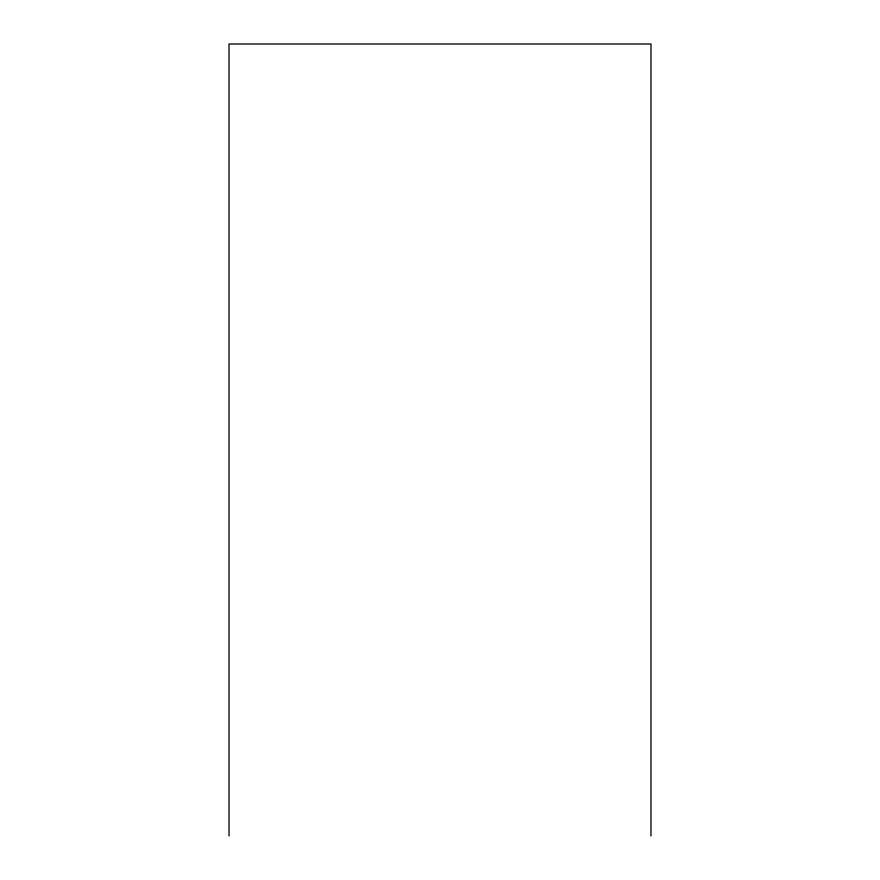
<?xml version="1.0" encoding="UTF-8"?>
<svg xmlns="http://www.w3.org/2000/svg" width="880" height="880" viewBox="0 0 880 880"><rect width="100%" height="100%" fill="white"/><g stroke="black" fill="none" stroke-linecap="round" stroke-linejoin="round"><path stroke-width="1.32" d="M650.98 836L650.98 44L229.02 44L229.02 836"/></g></svg>
